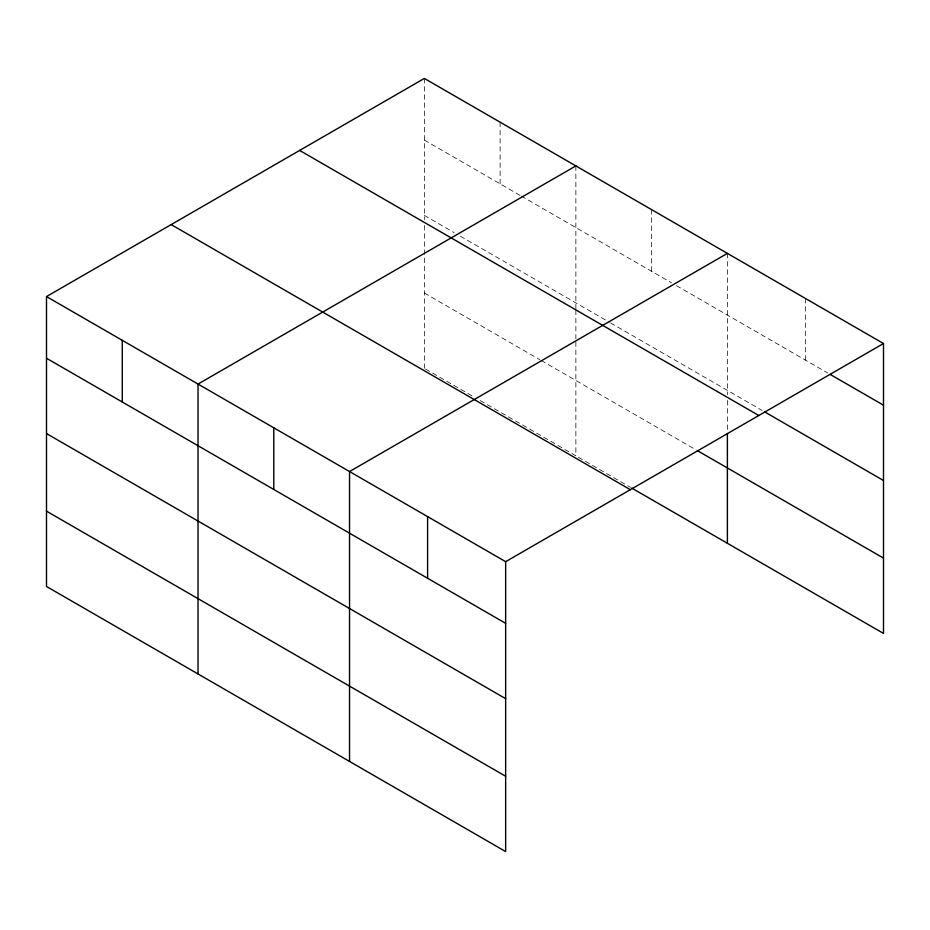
<?xml version="1.0" encoding="UTF-8"?>
<svg xmlns="http://www.w3.org/2000/svg" width="930" height="930" viewBox="0 0 930 930"><rect width="100%" height="100%" fill="white"/><g stroke="black" fill="none" stroke-linecap="round" stroke-linejoin="round"><path stroke-width="0.7" stroke-dasharray="4.65 3.49" d="M424.347 140.093L519.975 195.312M521.219 196.032L671.495 282.79M676.47 285.661L827.746 373M424.347 215.411L454.154 232.628M460.362 236.208L609.406 322.257M610.638 322.966L762.077 410.397M424.347 293.008L539.853 359.701M541.097 360.41L696.338 450.05M425.591 369.047L472.789 396.296M480.24 400.598L575.868 455.805L575.868 340.252M578.355 457.246L630.517 487.355M805.45 298.46L805.45 360.119M727.388 253.39L727.388 394.68M727.388 400.435L727.388 430.613M651.628 209.657L651.628 271.316M575.868 165.912L575.868 308.644M575.868 310.074L575.868 338.822M500.108 122.179L500.108 183.838M424.347 78.434L424.347 219.724M424.347 225.479L424.347 368.327"/><path stroke-width="1.4" d="M46.5 296.577L505.653 561.674L505.653 851.566L46.5 586.481L46.5 296.577L424.347 78.434L883.5 343.519L883.5 633.423L631.761 488.076M575.868 165.912L198.02 384.067L198.02 673.959M727.388 253.39L349.541 471.545L349.541 761.438M505.653 561.674L883.5 343.519M830.223 374.43L883.5 405.189M764.553 411.827L883.5 480.508M299.658 150.428L758.81 415.512M697.581 450.759L883.5 558.105M171.19 224.595L630.342 489.68M46.5 358.248L505.653 623.333M46.5 433.566L505.653 698.651M46.5 511.163L505.653 776.248M727.388 433.485L727.388 543.283M427.602 516.603L427.602 578.274M273.78 427.8L273.78 489.471M122.26 340.322L122.26 401.981"/></g></svg>
